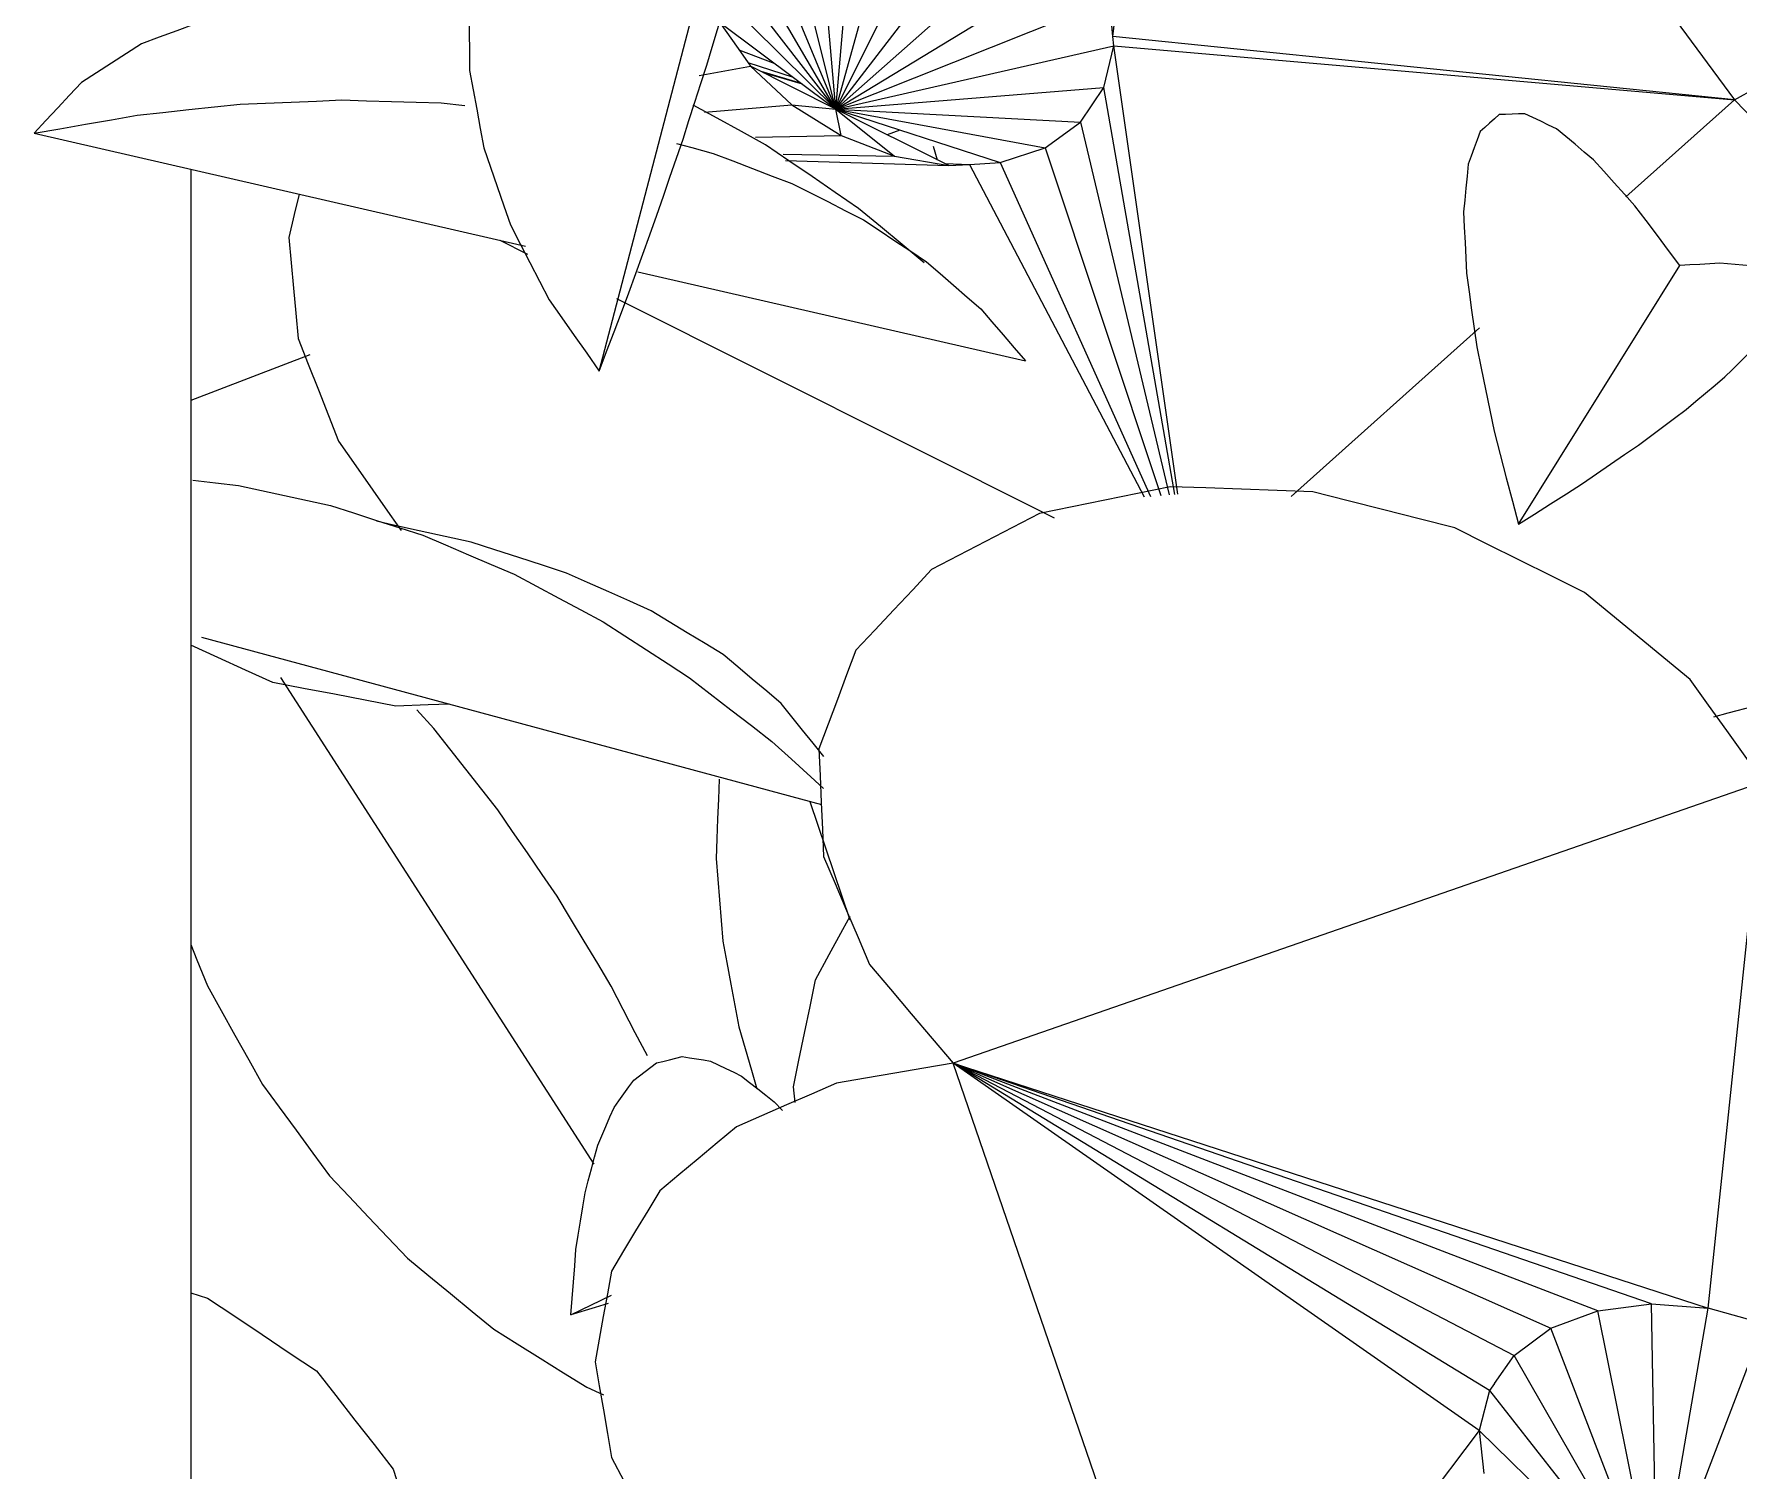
# Model space of a CAD drawing. Header units: metres. Extents: x -18.34 to -13.25, y -25.49 to -16.26.
# Drawn here: x -17.6674 to -17.5866, y -21.2024 to -21.1342 of the extents above; entities that cross this region are included whole.
import ezdxf

# ---------------------------------------------------------------- set-up
doc = ezdxf.new("R2010")
doc.units = ezdxf.units.M
for name, color, linetype, lineweight in [('Importações nas famílias', 7, 'Continuous', 5), ('Quadro estrutural', 7, 'Continuous', 5), ('Vegetação', 7, 'Continuous', 5)]:
    doc.layers.add(name, color=color, linetype=linetype, lineweight=lineweight)

# ---------------------------------------------------------------- blocks, each defined once
blk = doc.blocks.new('Planta_pergolado_12200 - plantas pergolado_skp_Component_12-V513-Pavimento 02 - Executivo')
at = {"layer": 'Importações nas famílias', "color": 9}
for p, q in [((-0.134273, 0.043687), (-0.125598, 0.010494)), ((-0.127873, 0.009869), (-0.128754, 0.010133))]:
    blk.add_line(p, q, dxfattribs=at)
at = {"layer": 'Importações nas famílias', "color": 9, "flags": 128}
for points in [[(-0.136641, 0.040312), (-0.136049, 0.041156), (-0.135457, 0.042), (-0.134865, 0.042843), (-0.134273, 0.043687)], [(-0.134273, 0.043687), (-0.13392, 0.04276), (-0.133568, 0.041834), (-0.133215, 0.040907), (-0.132862, 0.039981)], [(-0.138481, 0.036755), (-0.138021, 0.037644), (-0.137561, 0.038534), (-0.137101, 0.039423), (-0.136641, 0.040312)], [(-0.132862, 0.039981), (-0.132529, 0.03906), (-0.132197, 0.038139), (-0.131864, 0.037218), (-0.131531, 0.036298)], [(-0.13975, 0.033098), (-0.139433, 0.034012), (-0.139115, 0.034926), (-0.138798, 0.035841), (-0.138481, 0.036755)], [(-0.131531, 0.036298), (-0.131222, 0.035393), (-0.130913, 0.034489), (-0.130604, 0.033584), (-0.130295, 0.032679)], [(-0.140418, 0.029428), (-0.140251, 0.030345), (-0.140084, 0.031263), (-0.139917, 0.03218), (-0.13975, 0.033098)], [(-0.130295, 0.032679), (-0.130012, 0.031801), (-0.12973, 0.030923), (-0.129448, 0.030044), (-0.129166, 0.029166)], [(-0.14047, 0.02583), (-0.140457, 0.026729), (-0.140444, 0.027629), (-0.140431, 0.028528), (-0.140418, 0.029428)], [(-0.129166, 0.029166), (-0.128914, 0.028323), (-0.128662, 0.027481), (-0.12841, 0.026639), (-0.128158, 0.025796)], [(-0.139904, 0.022389), (-0.140046, 0.023249), (-0.140187, 0.024109), (-0.140329, 0.024969), (-0.14047, 0.02583)], [(-0.128158, 0.025796), (-0.127939, 0.024999), (-0.12772, 0.024202), (-0.127501, 0.023405), (-0.127283, 0.022607)], [(-0.138734, 0.019186), (-0.139026, 0.019986), (-0.139319, 0.020787), (-0.139611, 0.021588), (-0.139904, 0.022389)], [(-0.127283, 0.022607), (-0.127099, 0.021864), (-0.126915, 0.021121), (-0.126732, 0.020378), (-0.126548, 0.019635)], [(-0.126548, 0.019635), (-0.126402, 0.018955), (-0.126256, 0.018274), (-0.12611, 0.017594), (-0.125964, 0.016913)], [(-0.136986, 0.016295), (-0.137423, 0.017018), (-0.13786, 0.01774), (-0.138297, 0.018463), (-0.138734, 0.019186)], [(-0.134703, 0.013785), (-0.135274, 0.014413), (-0.135845, 0.01504), (-0.136415, 0.015668), (-0.136986, 0.016295)], [(-0.125964, 0.016913), (-0.125857, 0.016302), (-0.12575, 0.015692), (-0.125643, 0.015081), (-0.125536, 0.01447)], [(-0.131937, 0.011715), (-0.132629, 0.012233), (-0.13332, 0.01275), (-0.134012, 0.013268), (-0.134703, 0.013785)], [(-0.125536, 0.01447), (-0.125469, 0.013937), (-0.125402, 0.013403), (-0.125336, 0.012869), (-0.125269, 0.012335)], [(-0.125269, 0.012335), (-0.125243, 0.011884), (-0.125217, 0.011433), (-0.125192, 0.010981)], [(-0.128754, 0.010133), (-0.12955, 0.010529), (-0.130346, 0.010924), (-0.131141, 0.01132), (-0.131937, 0.011715)]]:
    blk.add_lwpolyline(points, dxfattribs=at)
blk = doc.blocks.new('Planta_pergolado_12200 - plantas pergolado_skp_Component_16-V2873-Pavimento 02 - Executivo')
at = {"extrusion": (0, 0, -1), "zscale": -1, "rotation": 180}
blk.add_blockref('Planta_pergolado_12200 - plantas pergolado_skp_Component_12-V513-Pavimento 02 - Executivo', (-0.073651, -0.008389), dxfattribs=at)
blk = doc.blocks.new('Planta_pergolado_12200 - plantas pergolado_skp_-V2892-Pavimento 02 - Executivo')
blk.add_blockref('Planta_pergolado_12200 - plantas pergolado_skp_Component_16-V2873-Pavimento 02 - Executivo', (0, 0))
blk = doc.blocks.new('Planta_pergolado_12200 - plantas pergolado_skp_Component_17-V2927-Pavimento 02 - Executivo')
at = {"layer": 'Importações nas famílias', "color": 9}
blk.add_line((-0.08, -0.095821), (-0.079203, -0.096068), dxfattribs=at)
at = {"layer": 'Importações nas famílias', "color": 9, "flags": 128}
for points in [[(-0.079203, -0.096068), (-0.077909, -0.096932), (-0.076615, -0.097796), (-0.075321, -0.09866), (-0.074027, -0.099523)], [(-0.074027, -0.099523), (-0.073118, -0.10069), (-0.07221, -0.101857), (-0.071301, -0.103024), (-0.070392, -0.104191)], [(-0.070392, -0.104191), (-0.069945, -0.105562), (-0.069499, -0.106932), (-0.069053, -0.108302), (-0.068606, -0.109673)]]:
    blk.add_lwpolyline(points, dxfattribs=at)
blk = doc.blocks.new('Planta_pergolado_12200 - plantas pergolado_skp_Component_16-V2928-Pavimento 02 - Executivo')
blk.add_blockref('Planta_pergolado_12200 - plantas pergolado_skp_Component_17-V2927-Pavimento 02 - Executivo', (0, 0))
blk = doc.blocks.new('Planta_pergolado_12200 - plantas pergolado_skp_-V2954-Pavimento 02 - Executivo')
blk.add_blockref('Planta_pergolado_12200 - plantas pergolado_skp_Component_16-V2928-Pavimento 02 - Executivo', (0, 0))
blk = doc.blocks.new('Planta_pergolado_12200 - plantas pergolado_skp_-V2955-Pavimento 02 - Executivo')
blk.add_blockref('Planta_pergolado_12200 - plantas pergolado_skp_-V2954-Pavimento 02 - Executivo', (0, 0))
blk = doc.blocks.new('Planta_pergolado_12200 - plantas pergolado_skp_Component_17-V932-Pavimento 02 - Executivo')
at = {"layer": 'Importações nas famílias', "color": 9}
for p, q in [((-0.034249, 0.112835), (-0.043833, 0.084921)), ((-0.018869, 0.102359), (-0.025938, 0.111662)), ((-0.010435, 0.110593), (-0.018869, 0.102359)), ((-0.018379, 0.100448), (-0.010435, 0.110593)), ((-0.010435, 0.110593), (-0.017218, 0.098791)), ((-0.010435, 0.110593), (-0.015466, 0.097502)), ((-0.010435, 0.110593), (-0.013243, 0.096667)), ((-0.010435, 0.110593), (-0.010699, 0.096343)), ((-0.010435, 0.110593), (-0.008009, 0.096554)), ((-0.010435, 0.110593), (-0.005355, 0.097284)), ((-0.018869, 0.102359), (-0.018656, 0.104394)), ((-0.018869, 0.102359), (-0.043833, 0.084921)), ((-0.018379, 0.100448), (-0.018869, 0.102359)), ((-0.018379, 0.100448), (-0.043833, 0.084921)), ((-0.018145, 0.100115), (-0.018379, 0.100448)), ((-0.018145, 0.100115), (-0.017218, 0.098791)), ((-0.043833, 0.084921), (-0.017218, 0.098791)), ((-0.017218, 0.098791), (-0.015466, 0.097502)), ((-0.043833, 0.084921), (-0.015466, 0.097502)), ((-0.015466, 0.097502), (-0.013243, 0.096667)), ((-0.005355, 0.097284), (-0.008009, 0.096554)), ((-0.013243, 0.096667), (-0.043833, 0.084921)), ((-0.043833, 0.084921), (-0.008009, 0.096554)), ((-0.010699, 0.096343), (-0.043833, 0.084921)), ((-0.013243, 0.096667), (-0.010699, 0.096343)), ((-0.010699, 0.096343), (-0.008009, 0.096554)), ((-0.008009, 0.096554), (-0.00539, 0.07157)), ((-0.00539, 0.07157), (-0.043833, 0.084921))]:
    blk.add_line(p, q, dxfattribs=at)
at = {"layer": 'Importações nas famílias', "color": 9, "flags": 128}
for points in [[(-0.06003, 0.103632), (-0.059456, 0.104741), (-0.058883, 0.105849), (-0.058309, 0.106958), (-0.057736, 0.108067)], [(-0.060814, 0.099102), (-0.060618, 0.100234), (-0.060422, 0.101367), (-0.060226, 0.102499), (-0.06003, 0.103632)], [(-0.060036, 0.094785), (-0.06023, 0.095865), (-0.060425, 0.096944), (-0.060619, 0.098023), (-0.060814, 0.099102)], [(-0.057749, 0.090977), (-0.05832, 0.091929), (-0.058892, 0.092881), (-0.059464, 0.093833), (-0.060036, 0.094785)], [(-0.054108, 0.087937), (-0.055018, 0.088697), (-0.055928, 0.089457), (-0.056838, 0.090217), (-0.057749, 0.090977)], [(-0.049361, 0.085871), (-0.050548, 0.086387), (-0.051734, 0.086904), (-0.052921, 0.08742), (-0.054108, 0.087937)], [(-0.043833, 0.084921), (-0.045215, 0.085158), (-0.046597, 0.085396), (-0.047979, 0.085633), (-0.049361, 0.085871)], [(-0.047794, 0.080235), (-0.046804, 0.081406), (-0.045813, 0.082578), (-0.044823, 0.083749), (-0.043833, 0.084921)], [(-0.049979, 0.075116), (-0.049433, 0.076396), (-0.048886, 0.077676), (-0.04834, 0.078955), (-0.047794, 0.080235)], [(-0.050201, 0.070002), (-0.050145, 0.071281), (-0.05009, 0.072559), (-0.050034, 0.073838), (-0.049979, 0.075116)], [(-0.00539, 0.07157), (-0.006258, 0.070356), (-0.007126, 0.069142), (-0.007994, 0.067928), (-0.008862, 0.066715)], [(-0.048441, 0.06533), (-0.048881, 0.066498), (-0.049321, 0.067666), (-0.049761, 0.068834), (-0.050201, 0.070002)], [(-0.008862, 0.066715), (-0.010117, 0.065681), (-0.011373, 0.064648), (-0.012628, 0.063615), (-0.013884, 0.062581)], [(-0.044849, 0.061498), (-0.045747, 0.062456), (-0.046645, 0.063414), (-0.047543, 0.064372), (-0.048441, 0.06533)], [(-0.013884, 0.062581), (-0.01542, 0.061817), (-0.016956, 0.061053), (-0.018492, 0.060288), (-0.020028, 0.059524)], [(-0.039733, 0.058835), (-0.041012, 0.0595), (-0.042291, 0.060166), (-0.04357, 0.060832), (-0.044849, 0.061498)], [(-0.020028, 0.059524), (-0.021713, 0.059094), (-0.023398, 0.058664), (-0.025083, 0.058234), (-0.026768, 0.057804)], [(-0.033529, 0.057567), (-0.03508, 0.057884), (-0.036631, 0.058201), (-0.038182, 0.058518), (-0.039733, 0.058835)], [(-0.026768, 0.057804), (-0.028459, 0.057744), (-0.030149, 0.057685), (-0.031839, 0.057626), (-0.033529, 0.057567)]]:
    blk.add_lwpolyline(points, dxfattribs=at)
blk = doc.blocks.new('Planta_pergolado_12200 - plantas pergolado_skp_Component_16-V3113-Pavimento 02 - Executivo')
at = {"extrusion": (0, 0, -1), "zscale": -1, "rotation": 180}
blk.add_blockref('Planta_pergolado_12200 - plantas pergolado_skp_Component_17-V932-Pavimento 02 - Executivo', (0, 0), dxfattribs=at)
blk = doc.blocks.new('Planta_pergolado_12200 - plantas pergolado_skp_-V3127-Pavimento 02 - Executivo')
blk.add_blockref('Planta_pergolado_12200 - plantas pergolado_skp_Component_16-V3113-Pavimento 02 - Executivo', (0, 0))
blk = doc.blocks.new('Planta_pergolado_12200 - plantas pergolado_skp_-V3128-Pavimento 02 - Executivo')
blk.add_blockref('Planta_pergolado_12200 - plantas pergolado_skp_-V3127-Pavimento 02 - Executivo', (0, 0))
blk = doc.blocks.new('Planta_pergolado_12200 - plantas pergolado_skp_-V3129-Pavimento 02 - Executivo')
for name in ['Planta_pergolado_12200 - plantas pergolado_skp_-V2892-Pavimento 02 - Executivo', 'Planta_pergolado_12200 - plantas pergolado_skp_-V3128-Pavimento 02 - Executivo', 'Planta_pergolado_12200 - plantas pergolado_skp_-V2955-Pavimento 02 - Executivo']:
    blk.add_blockref(name, (0, 0))
blk = doc.blocks.new('Planta_pergolado_12200 - plantas pergolado_skp_Component_12-V3196-Pavimento 02 - Executivo')
at = {"layer": 'Importações nas famílias', "color": 9}
for p, q in [((-0.060867, -0.089714), (-0.075718, -0.066616)), ((-0.068462, -0.069046), (-0.069266, -0.06815)), ((-0.061207, -0.100303), (-0.060422, -0.100656))]:
    blk.add_line(p, q, dxfattribs=at)
at = {"layer": 'Importações nas famílias', "color": 9, "flags": 128}
for points in [[(-0.06543, -0.072903), (-0.066188, -0.071939), (-0.066946, -0.070974), (-0.067704, -0.07001), (-0.068462, -0.069046)], [(-0.062616, -0.076992), (-0.06332, -0.07597), (-0.064023, -0.074948), (-0.064727, -0.073925), (-0.06543, -0.072903)], [(-0.060052, -0.081268), (-0.060693, -0.080199), (-0.061334, -0.07913), (-0.061975, -0.078061), (-0.062616, -0.076992)], [(-0.08, -0.07929), (-0.079704, -0.080024), (-0.07921, -0.081251)], [(-0.07921, -0.081251), (-0.078556, -0.082421), (-0.077903, -0.083591), (-0.07725, -0.084761), (-0.076596, -0.085931)], [(-0.058336, -0.08458), (-0.058908, -0.083476), (-0.05948, -0.082372), (-0.060052, -0.081268)], [(-0.076596, -0.085931), (-0.075799, -0.087017), (-0.075003, -0.088102), (-0.074206, -0.089187), (-0.073409, -0.090273)], [(-0.073409, -0.090273), (-0.072487, -0.091248), (-0.071565, -0.092224), (-0.070644, -0.093199), (-0.069722, -0.094174)], [(-0.069722, -0.094174), (-0.068697, -0.095017), (-0.067672, -0.095859), (-0.066648, -0.096702), (-0.065623, -0.097544)], [(-0.065623, -0.097544), (-0.064519, -0.098234), (-0.063415, -0.098924), (-0.062311, -0.099613), (-0.061207, -0.100303)]]:
    blk.add_lwpolyline(points, dxfattribs=at)
blk = doc.blocks.new('Planta_pergolado_12200 - plantas pergolado_skp_Component_17-V3197-Pavimento 02 - Executivo')
at = {"layer": 'Importações nas famílias', "color": 9}
for p, q in [((-0.052273, -0.037495), (-0.053974, -0.036855)), ((-0.051406, -0.038145), (-0.05356, -0.037445)), ((-0.051021, -0.038433), (-0.052936, -0.037865)), ((-0.050982, -0.038463), (-0.052823, -0.037922)), ((-0.046354, -0.040639), (-0.046953, -0.040867)), ((-0.044779, -0.041399), (-0.044584, -0.042048)), ((-0.074348, -0.051313), (-0.08, -0.053468))]:
    blk.add_line(p, q, dxfattribs=at)
at = {"layer": 'Importações nas famílias', "color": 9, "flags": 128}
for points in [[(-0.076105, -0.066858), (-0.077407, -0.066265), (-0.07871, -0.065673), (-0.08, -0.065086)], [(-0.070261, -0.067973), (-0.071722, -0.067694), (-0.073183, -0.067415), (-0.074644, -0.067137), (-0.076105, -0.066858)], [(-0.067721, -0.067883), (-0.068742, -0.067919), (-0.070261, -0.067973)]]:
    blk.add_lwpolyline(points, dxfattribs=at)
blk = doc.blocks.new('Planta_pergolado_12200 - plantas pergolado_skp_Component_16-V3198-Pavimento 02 - Executivo')
for name in ['Planta_pergolado_12200 - plantas pergolado_skp_Component_17-V3197-Pavimento 02 - Executivo', 'Planta_pergolado_12200 - plantas pergolado_skp_Component_12-V3196-Pavimento 02 - Executivo']:
    blk.add_blockref(name, (0, 0))
blk = doc.blocks.new('Planta_pergolado_12200 - plantas pergolado_skp_Component_12-V1061-Pavimento 02 - Executivo')
at = {"layer": 'Importações nas famílias', "color": 9}
blk.add_line((-0.050632, 0.072499), (-0.048724, 0.078112), dxfattribs=at)
at = {"layer": 'Importações nas famílias', "color": 9, "flags": 128}
for points in [[(-0.053996, 0.083191), (-0.053697, 0.084223), (-0.053397, 0.085256), (-0.05314, 0.086142)], [(-0.054756, 0.079139), (-0.054566, 0.080152), (-0.054376, 0.081165), (-0.054186, 0.082178), (-0.053996, 0.083191)], [(-0.055069, 0.07521), (-0.054991, 0.076192), (-0.054912, 0.077175), (-0.054834, 0.078157), (-0.054756, 0.079139)], [(-0.054933, 0.071448), (-0.054967, 0.072388), (-0.055001, 0.073329), (-0.055035, 0.074269), (-0.055069, 0.07521)]]:
    blk.add_lwpolyline(points, dxfattribs=at)
blk = doc.blocks.new('Planta_pergolado_12200 - plantas pergolado_skp_Component_17-V1062-Pavimento 02 - Executivo')
at = {"layer": 'Importações nas famílias', "color": 9}
blk.add_line((-0.051331, 0.086786), (-0.051409, 0.086047), dxfattribs=at)
at = {"layer": 'Importações nas famílias', "color": 9, "flags": 128}
for points in [[(-0.051409, 0.086047), (-0.051144, 0.084776), (-0.05088, 0.083504), (-0.050616, 0.082233), (-0.050352, 0.080962)], [(-0.050352, 0.080962), (-0.049709, 0.079772), (-0.049067, 0.078582), (-0.04872, 0.07794)]]:
    blk.add_lwpolyline(points, dxfattribs=at)
blk = doc.blocks.new('Planta_pergolado_12200 - plantas pergolado_skp_Component_16-V3211-Pavimento 02 - Executivo')
at = {"extrusion": (0, 0, -1), "zscale": -1, "rotation": 180}
for name in ['Planta_pergolado_12200 - plantas pergolado_skp_Component_17-V1062-Pavimento 02 - Executivo', 'Planta_pergolado_12200 - plantas pergolado_skp_Component_12-V1061-Pavimento 02 - Executivo']:
    blk.add_blockref(name, (0, 0), dxfattribs=at)
blk = doc.blocks.new('Planta_pergolado_12200 - plantas pergolado_skp_-V3212-Pavimento 02 - Executivo')
for name in ['Planta_pergolado_12200 - plantas pergolado_skp_Component_16-V3198-Pavimento 02 - Executivo', 'Planta_pergolado_12200 - plantas pergolado_skp_Component_16-V3211-Pavimento 02 - Executivo']:
    blk.add_blockref(name, (0, 0))
blk = doc.blocks.new('Planta_pergolado_12200 - plantas pergolado_skp_-V3213-Pavimento 02 - Executivo')
blk.add_blockref('Planta_pergolado_12200 - plantas pergolado_skp_-V3212-Pavimento 02 - Executivo', (0, 0))
blk = doc.blocks.new('Planta_pergolado_12200 - plantas pergolado_skp_Component_12-V1237-Pavimento 02 - Executivo')
at = {"layer": 'Importações nas famílias', "color": 9}
for p, q in [((-0.061968, 0.096856), (-0.060042, 0.095929)), ((-0.052327, 0.086749), (-0.05192, 0.087175))]:
    blk.add_line(p, q, dxfattribs=at)
at = {"layer": 'Importações nas famílias', "color": 9, "flags": 128}
for points in [[(-0.060191, 0.096324), (-0.060819, 0.096512), (-0.061968, 0.096856)], [(-0.061968, 0.096856), (-0.061906, 0.096081), (-0.061844, 0.095307), (-0.061783, 0.094532), (-0.061721, 0.093758)], [(-0.061721, 0.093758), (-0.061614, 0.093085), (-0.061507, 0.092413), (-0.061401, 0.09174), (-0.061294, 0.091068)], [(-0.061294, 0.091068), (-0.061143, 0.090505), (-0.060992, 0.089942), (-0.060841, 0.089379), (-0.060691, 0.088816)], [(-0.060691, 0.088816), (-0.060497, 0.088369), (-0.060304, 0.087921), (-0.060111, 0.087474), (-0.059918, 0.087027)], [(-0.059918, 0.087027), (-0.059685, 0.086701), (-0.059451, 0.086374), (-0.059218, 0.086048), (-0.058985, 0.085721)], [(-0.053876, 0.085534), (-0.053489, 0.085838), (-0.053101, 0.086142), (-0.052714, 0.086446), (-0.052327, 0.086749)], [(-0.058985, 0.085721), (-0.058714, 0.085519), (-0.058443, 0.085317), (-0.058172, 0.085115), (-0.057901, 0.084913)], [(-0.055333, 0.084819), (-0.054969, 0.084998), (-0.054605, 0.085177), (-0.05424, 0.085355), (-0.053876, 0.085534)], [(-0.057901, 0.084913), (-0.057596, 0.084837), (-0.05729, 0.084762), (-0.056985, 0.084686), (-0.056679, 0.084611)], [(-0.056679, 0.084611), (-0.056343, 0.084663), (-0.056006, 0.084715), (-0.055669, 0.084767), (-0.055333, 0.084819)]]:
    blk.add_lwpolyline(points, dxfattribs=at)
blk = doc.blocks.new('Planta_pergolado_12200 - plantas pergolado_skp_Component_12-V3304-Pavimento 02 - Executivo')
at = {"layer": 'Importações nas famílias', "color": 9}
for p, q in [((-0.068123, -0.039354), (-0.066989, -0.039473)), ((-0.087429, -0.04079), (-0.064115, -0.046146)), ((-0.058781, -0.047372), (-0.040402, -0.051594))]:
    blk.add_line(p, q, dxfattribs=at)
at = {"layer": 'Importações nas famílias', "color": 9, "flags": 128}
for points in [[(-0.075152, -0.034726), (-0.076107, -0.034873), (-0.077061, -0.03502), (-0.078015, -0.035167), (-0.07897, -0.035314)], [(-0.070977, -0.034792), (-0.072021, -0.034776), (-0.073065, -0.034759), (-0.074109, -0.034742), (-0.075152, -0.034726)], [(-0.07897, -0.035314), (-0.079812, -0.035621), (-0.080654, -0.035928), (-0.081496, -0.036235), (-0.082339, -0.036542)], [(-0.066753, -0.035477), (-0.06765, -0.035332), (-0.068759, -0.035152), (-0.069868, -0.034972), (-0.070977, -0.034792)], [(-0.082339, -0.036542), (-0.083049, -0.037002), (-0.08376, -0.037462), (-0.08447, -0.037922), (-0.085181, -0.038382)], [(-0.085181, -0.038382), (-0.085743, -0.038984), (-0.086305, -0.039586), (-0.086867, -0.040188), (-0.087429, -0.04079)], [(-0.082536, -0.039936), (-0.081315, -0.039804), (-0.080094, -0.039672), (-0.078873, -0.03954), (-0.077652, -0.039409)], [(-0.077652, -0.039409), (-0.076446, -0.03936), (-0.07524, -0.039311), (-0.074035, -0.039263), (-0.072829, -0.039214)], [(-0.072829, -0.039214), (-0.071653, -0.039249), (-0.070476, -0.039284), (-0.0693, -0.039319), (-0.068123, -0.039354)], [(-0.052728, -0.041342), (-0.053873, -0.040713), (-0.055018, -0.040084), (-0.056163, -0.039455)], [(-0.087429, -0.04079), (-0.086206, -0.040577), (-0.084983, -0.040363), (-0.08376, -0.040149), (-0.082536, -0.039936)], [(-0.056948, -0.041272), (-0.056228, -0.041471), (-0.055215, -0.041751)], [(-0.055215, -0.041751), (-0.05428, -0.042108), (-0.053345, -0.042465), (-0.05241, -0.042822), (-0.051474, -0.043179)], [(-0.048316, -0.044358), (-0.049419, -0.043604), (-0.050522, -0.04285), (-0.051625, -0.042096), (-0.052728, -0.041342)], [(-0.051474, -0.043179), (-0.050628, -0.043609), (-0.049781, -0.044039), (-0.048934, -0.044468), (-0.048088, -0.044898)], [(-0.04521, -0.046941), (-0.046245, -0.04608), (-0.04728, -0.045219), (-0.048316, -0.044358)], [(-0.048088, -0.044898), (-0.047339, -0.045396), (-0.04659, -0.045893), (-0.045841, -0.046391), (-0.045092, -0.046889)], [(-0.045092, -0.046889), (-0.044449, -0.047449), (-0.043806, -0.048009), (-0.043163, -0.048569), (-0.04252, -0.049129)], [(-0.04252, -0.049129), (-0.041991, -0.049745), (-0.041461, -0.050362), (-0.040931, -0.050978), (-0.040402, -0.051594)]]:
    blk.add_lwpolyline(points, dxfattribs=at)
blk = doc.blocks.new('Planta_pergolado_12200 - plantas pergolado_skp_Component_12-V3305-Pavimento 02 - Executivo')
at = {"layer": 'Importações nas famílias', "color": 9}
blk.add_line((-0.079481, -0.064706), (-0.050068, -0.072651), dxfattribs=at)
at = {"layer": 'Importações nas famílias', "color": 9, "flags": 128}
for points in [[(-0.0799, -0.057261), (-0.07882, -0.057384), (-0.077739, -0.057506)], [(-0.077739, -0.057506), (-0.076646, -0.057745), (-0.075552, -0.057984), (-0.074459, -0.058222), (-0.073366, -0.058461)], [(-0.073366, -0.058461), (-0.072272, -0.058813), (-0.071178, -0.059165), (-0.070084, -0.059517), (-0.06899, -0.05987)], [(-0.0667, -0.060203), (-0.067928, -0.05993), (-0.069157, -0.059657), (-0.070386, -0.059385), (-0.071178, -0.059209)], [(-0.06899, -0.05987), (-0.067908, -0.060331), (-0.066825, -0.060793), (-0.065743, -0.061255), (-0.06466, -0.061716)], [(-0.062179, -0.061661), (-0.063309, -0.061296), (-0.064439, -0.060932), (-0.06557, -0.060567), (-0.0667, -0.060203)], [(-0.06466, -0.061716), (-0.063602, -0.062283), (-0.062543, -0.062849), (-0.061484, -0.063415), (-0.060425, -0.063981)], [(-0.058159, -0.063452), (-0.059164, -0.063004), (-0.060169, -0.062556), (-0.061174, -0.062109), (-0.062179, -0.061661)], [(-0.054733, -0.065533), (-0.055589, -0.065013), (-0.056446, -0.064493), (-0.057302, -0.063972), (-0.058159, -0.063452)], [(-0.060425, -0.063981), (-0.059402, -0.064645), (-0.058378, -0.06531), (-0.057354, -0.065974), (-0.056331, -0.066638)], [(-0.051982, -0.067857), (-0.05267, -0.067276), (-0.053357, -0.066695), (-0.054045, -0.066114), (-0.054733, -0.065533)], [(-0.056331, -0.066638), (-0.055354, -0.067393), (-0.054377, -0.068148), (-0.0534, -0.068903), (-0.052423, -0.069659)], [(-0.049971, -0.070368), (-0.050474, -0.069741), (-0.050976, -0.069113), (-0.051479, -0.068485), (-0.051982, -0.067857)], [(-0.052423, -0.069659), (-0.051504, -0.070496), (-0.050585, -0.071333), (-0.049983, -0.071882)]]:
    blk.add_lwpolyline(points, dxfattribs=at)
blk = doc.blocks.new('Planta_pergolado_12200 - plantas pergolado_skp_Component_12-V2392-Pavimento 02 - Executivo')
at = {"layer": 'Importações nas famílias', "color": 9}
blk.add_line((-0.017011, 0.059349), (-0.009354, 0.04707), dxfattribs=at)
at = {"layer": 'Importações nas famílias', "color": 9, "flags": 128}
for points in [[(-0.01816, 0.054937), (-0.017872, 0.05604), (-0.017585, 0.057143), (-0.017298, 0.058246), (-0.017011, 0.059349)], [(-0.017011, 0.059349), (-0.016251, 0.058865), (-0.015492, 0.058381), (-0.014732, 0.057897), (-0.013973, 0.057413)], [(-0.013973, 0.057413), (-0.013307, 0.056957), (-0.01264, 0.056501), (-0.011974, 0.056045), (-0.011308, 0.055589)], [(-0.011308, 0.055589), (-0.010743, 0.055166), (-0.010178, 0.054743), (-0.009612, 0.05432), (-0.009047, 0.053897)], [(-0.018988, 0.050935), (-0.018781, 0.051936), (-0.018574, 0.052936), (-0.018367, 0.053937), (-0.01816, 0.054937)], [(-0.009047, 0.053897), (-0.008589, 0.053511), (-0.008131, 0.053126), (-0.007673, 0.052741), (-0.007215, 0.052355)], [(-0.007215, 0.052355), (-0.006869, 0.052012), (-0.006523, 0.051668), (-0.006178, 0.051325), (-0.005832, 0.050981)], [(-0.005832, 0.050981), (-0.005602, 0.050683), (-0.005372, 0.050386), (-0.005143, 0.050088), (-0.004913, 0.04979)], [(-0.019476, 0.047437), (-0.019354, 0.048312), (-0.019232, 0.049186), (-0.01911, 0.050061), (-0.018988, 0.050935)], [(-0.004913, 0.04979), (-0.004802, 0.049541), (-0.004691, 0.049293), (-0.00458, 0.049044), (-0.004469, 0.048795)], [(-0.004469, 0.048795), (-0.004478, 0.048598), (-0.004487, 0.048402), (-0.004495, 0.048205), (-0.004504, 0.048008)], [(-0.004504, 0.048008), (-0.004633, 0.047865), (-0.004762, 0.047722), (-0.00489, 0.047579), (-0.005019, 0.047436)], [(-0.019613, 0.044525), (-0.019578, 0.045253), (-0.019544, 0.045981), (-0.01951, 0.046709), (-0.019476, 0.047437)], [(-0.009354, 0.04707), (-0.009886, 0.04636), (-0.010418, 0.04565), (-0.010951, 0.04494), (-0.011483, 0.04423)], [(-0.007457, 0.046965), (-0.007931, 0.046991), (-0.008406, 0.047017), (-0.00888, 0.047043), (-0.009354, 0.04707)], [(-0.006007, 0.047087), (-0.006369, 0.047057), (-0.006732, 0.047026), (-0.007095, 0.046995), (-0.007457, 0.046965)], [(-0.005019, 0.047436), (-0.005266, 0.047349), (-0.005513, 0.047262), (-0.00576, 0.047175), (-0.006007, 0.047087)], [(-0.019395, 0.042267), (-0.01945, 0.042832), (-0.019504, 0.043396), (-0.019558, 0.043961), (-0.019613, 0.044525)], [(-0.011483, 0.04423), (-0.011974, 0.043685), (-0.012465, 0.043141), (-0.012957, 0.042596), (-0.013448, 0.042051)], [(-0.018828, 0.040717), (-0.01897, 0.041104), (-0.019112, 0.041492), (-0.019253, 0.04188), (-0.019395, 0.042267)], [(-0.013448, 0.042051), (-0.013887, 0.041685), (-0.014326, 0.041318), (-0.014764, 0.040952), (-0.015203, 0.040585)], [(-0.017925, 0.03991), (-0.018151, 0.040112), (-0.018377, 0.040313), (-0.018602, 0.040515), (-0.018828, 0.040717)], [(-0.015203, 0.040585), (-0.015579, 0.040405), (-0.015955, 0.040225), (-0.016331, 0.040046), (-0.016707, 0.039866)], [(-0.016707, 0.039866), (-0.017012, 0.039877), (-0.017316, 0.039888), (-0.017621, 0.039899), (-0.017925, 0.03991)]]:
    blk.add_lwpolyline(points, dxfattribs=at)
blk = doc.blocks.new('Planta_pergolado_12200 - plantas pergolado_skp_Component_17-V3306-Pavimento 02 - Executivo')
at = {"layer": 'Importações nas famílias', "color": 9}
for p, q in [((-0.031762, -0.005154), (-0.006765, -0.03921)), ((-0.036249, -0.036209), (-0.034436, -0.020302)), ((-0.049402, -0.039647), (-0.05059, -0.025615)), ((-0.049402, -0.039647), (-0.048155, -0.025479)), ((-0.049402, -0.039647), (-0.052674, -0.026498)), ((-0.049402, -0.039647), (-0.045579, -0.025917)), ((-0.049402, -0.039647), (-0.043038, -0.026899)), ((-0.049402, -0.039647), (-0.040706, -0.028358)), ((-0.053387, -0.029981), (-0.049402, -0.039647)), ((-0.049402, -0.039647), (-0.03874, -0.030195)), ((-0.049402, -0.039647), (-0.053943, -0.031867)), ((-0.049402, -0.039647), (-0.037276, -0.032284)), ((-0.049402, -0.039647), (-0.054309, -0.033313)), ((-0.049402, -0.039647), (-0.054673, -0.034412)), ((-0.049402, -0.039647), (-0.036412, -0.034484)), ((-0.036249, -0.036209), (-0.036412, -0.034484)), ((-0.05491, -0.035518), (-0.049402, -0.039647)), ((-0.05491, -0.035518), (-0.054033, -0.036771)), ((-0.036208, -0.036644), (-0.036249, -0.036209)), ((-0.006765, -0.03921), (-0.036249, -0.036209)), ((-0.054033, -0.036771), (-0.053446, -0.037608)), ((-0.049402, -0.039647), (-0.036208, -0.036644)), ((-0.036678, -0.038617), (-0.036208, -0.036644)), ((-0.033175, -0.057926), (-0.036208, -0.036644)), ((-0.036208, -0.036644), (-0.006765, -0.03921)), ((-0.055878, -0.038046), (-0.053446, -0.037608)), ((-0.049402, -0.039647), (-0.053446, -0.037608)), ((-0.053446, -0.037608), (-0.05148, -0.039444)), ((-0.049402, -0.039647), (-0.036678, -0.038617)), ((-0.03779, -0.040268), (-0.036678, -0.038617)), ((-0.033311, -0.057937), (-0.036678, -0.038617)), ((-0.055617, -0.039793), (-0.05148, -0.039444)), ((-0.05148, -0.039444), (-0.049402, -0.039647)), ((-0.05148, -0.039444), (-0.049148, -0.040903)), ((-0.006765, -0.03921), (-0.011914, -0.043816)), ((-0.049402, -0.039647), (-0.046607, -0.041885)), ((-0.044031, -0.042323), (-0.049402, -0.039647)), ((-0.049402, -0.039647), (-0.03779, -0.040268)), ((-0.049402, -0.039647), (-0.039467, -0.041486)), ((-0.049402, -0.039647), (-0.041596, -0.042187)), ((-0.049148, -0.040903), (-0.049402, -0.039647)), ((-0.039467, -0.041486), (-0.03779, -0.040268)), ((-0.03779, -0.040268), (-0.033582, -0.057958)), ((-0.053203, -0.040979), (-0.049148, -0.040903)), ((-0.049148, -0.040903), (-0.046607, -0.041885)), ((-0.051895, -0.041787), (-0.046607, -0.041885)), ((-0.046607, -0.041885), (-0.044031, -0.042323)), ((-0.041596, -0.042187), (-0.039467, -0.041486)), ((-0.039467, -0.041486), (-0.033981, -0.05799)), ((-0.051775, -0.042079), (-0.044031, -0.042323)), ((-0.044207, -0.042235), (-0.043056, -0.042269)), ((-0.044031, -0.042323), (-0.043056, -0.042269)), ((-0.043056, -0.042269), (-0.041596, -0.042187)), ((-0.043056, -0.042269), (-0.034773, -0.058053)), ((-0.041596, -0.042187), (-0.034468, -0.058029)), ((-0.065328, -0.045868), (-0.064015, -0.046525)), ((-0.059804, -0.048634), (-0.039036, -0.059036)), ((-0.018857, -0.050029), (-0.027796, -0.058026))]:
    blk.add_line(p, q, dxfattribs=at)
at = {"layer": 'Importações nas famílias', "color": 9, "flags": 128}
for points in [[(-0.006765, -0.03921), (-0.005726, -0.038645), (-0.004688, -0.03808), (-0.003649, -0.037515), (-0.00261, -0.03695)], [(-0.002607, -0.043419), (-0.003647, -0.042367), (-0.004686, -0.041314), (-0.005726, -0.040262), (-0.006765, -0.03921)], [(-0.074859, -0.043678), (-0.075091, -0.04465), (-0.075351, -0.045744)], [(-0.075351, -0.045744), (-0.075238, -0.046942), (-0.075125, -0.048139), (-0.075013, -0.049337), (-0.0749, -0.050534)], [(-0.0749, -0.050534), (-0.074421, -0.051753), (-0.073942, -0.052973), (-0.073463, -0.054192), (-0.072985, -0.055412)], [(-0.072985, -0.055412), (-0.072173, -0.05657), (-0.071361, -0.057728), (-0.070549, -0.058887), (-0.070018, -0.059644)], [(-0.007747, -0.068485), (-0.00706, -0.068301), (-0.005839, -0.067974)]]:
    blk.add_lwpolyline(points, dxfattribs=at)
blk = doc.blocks.new('Planta_pergolado_12200 - plantas pergolado_skp_Component_16-V3307-Pavimento 02 - Executivo')
for name in ['Planta_pergolado_12200 - plantas pergolado_skp_Component_17-V3306-Pavimento 02 - Executivo', 'Planta_pergolado_12200 - plantas pergolado_skp_Component_12-V3304-Pavimento 02 - Executivo', 'Planta_pergolado_12200 - plantas pergolado_skp_Component_12-V3305-Pavimento 02 - Executivo']:
    blk.add_blockref(name, (0, 0))
at = {"extrusion": (0, 0, -1), "zscale": -1, "rotation": 180}
for name in ['Planta_pergolado_12200 - plantas pergolado_skp_Component_12-V2392-Pavimento 02 - Executivo', 'Planta_pergolado_12200 - plantas pergolado_skp_Component_12-V1237-Pavimento 02 - Executivo']:
    blk.add_blockref(name, (0, 0), dxfattribs=at)
blk = doc.blocks.new('Planta_pergolado_12200 - plantas pergolado_skp_-V3327-Pavimento 02 - Executivo')
blk.add_blockref('Planta_pergolado_12200 - plantas pergolado_skp_Component_16-V3307-Pavimento 02 - Executivo', (0, 0))
blk = doc.blocks.new('Planta_pergolado_12200 - plantas pergolado_skp_-V3328-Pavimento 02 - Executivo')
blk.add_blockref('Planta_pergolado_12200 - plantas pergolado_skp_-V3327-Pavimento 02 - Executivo', (0, 0))
blk = doc.blocks.new('Planta_pergolado_12200 - plantas pergolado_skp_-V3374-Pavimento 02 - Executivo')
for name in ['Planta_pergolado_12200 - plantas pergolado_skp_-V3328-Pavimento 02 - Executivo', 'Planta_pergolado_12200 - plantas pergolado_skp_-V3213-Pavimento 02 - Executivo']:
    blk.add_blockref(name, (0, 0))
blk = doc.blocks.new('Planta_pergolado_12200 - Planta_pergolado_12200-3075656-Pavimento 02 - Executivo')
for name in ['Planta_pergolado_12200 - plantas pergolado_skp_-V3374-Pavimento 02 - Executivo', 'Planta_pergolado_12200 - plantas pergolado_skp_-V3129-Pavimento 02 - Executivo']:
    blk.add_blockref(name, (0, 0))
blk = doc.blocks.new('Tram - Tram-V4297-Pavimento 02 - Executivo')
at = {"layer": 'Quadro estrutural'}
blk.add_line((3.56888, 0.05), (3.796679, 0.05), dxfattribs=at)

msp = doc.modelspace()

# ---------------------------------------------------------------- block references
at = {"layer": 'Quadro estrutural', "rotation": 270}
msp.add_blockref('Tram - Tram-V4297-Pavimento 02 - Executivo', (-17.71, -17.571707), dxfattribs=at)
at = {"layer": 'Vegetação', "color": 9}
msp.add_blockref('Planta_pergolado_12200 - Planta_pergolado_12200-3075656-Pavimento 02 - Executivo', (-17.58, -21.09809), dxfattribs=at)

doc.saveas('drawing.dxf')
